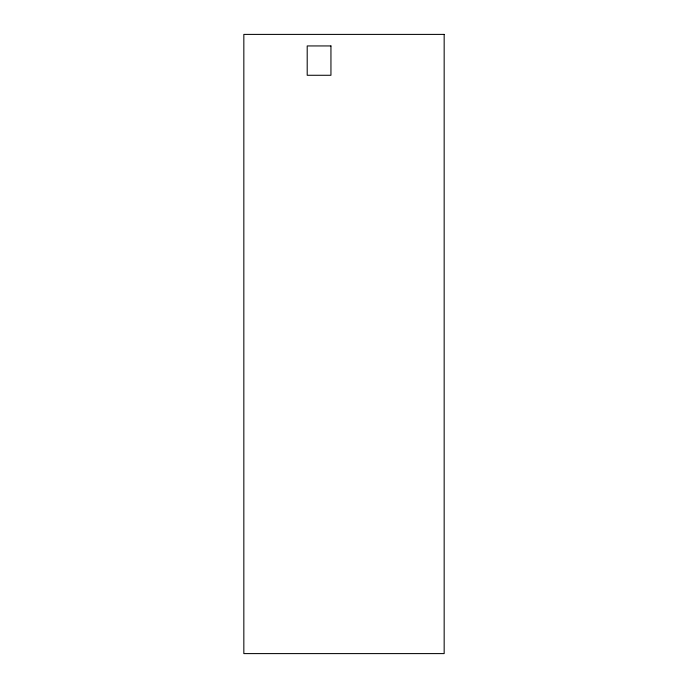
<?xml version="1.0" encoding="UTF-8"?>
<svg xmlns="http://www.w3.org/2000/svg" width="688" height="688" viewBox="0 0 688 688"><rect width="100%" height="100%" fill="white"/><g stroke="black" fill="none" stroke-linecap="round" stroke-linejoin="round"><path stroke-width="1.03" d="M444.164 34.4L243.836 34.4L243.836 653.6L444.164 653.6L444.164 34.4M330.945 45.941L307.201 45.941L307.201 75.276L330.945 75.276L330.945 45.941"/></g></svg>
